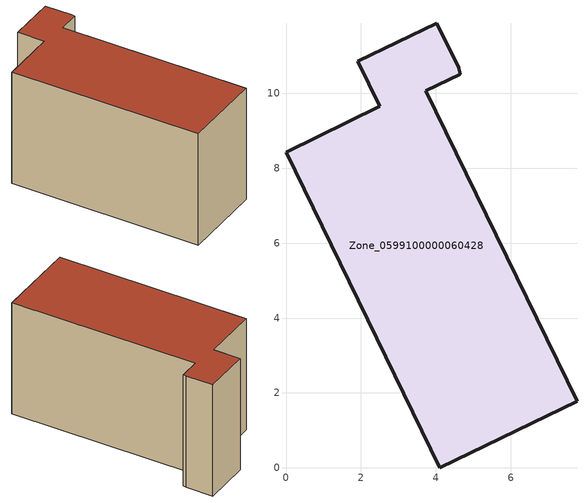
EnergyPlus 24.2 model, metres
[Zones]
Zone_0599100000060428
 floor ground (C_G): 1.91,10.86 4.02,11.87 4.61,10.68 4.66,10.51 3.73,10.06 7.77,1.78 4.11,0 0,8.43 2.5,9.65 z0
 wall outside (C_F): 2.5,9.65 0,8.43 4.11,0 7.77,1.78 3.73,10.06 4.66,10.51 4.61,10.68 4.02,11.87 1.91,10.86 2.5,9.65 z0:5.83
 roof outside (C_R): 4.02,11.87 1.91,10.86 2.5,9.65 0,8.43 4.11,0 7.77,1.78 3.73,10.06 4.66,10.51 4.61,10.68 z5.83
[BUILDING]
Pand.0599100000060428: North Axis=0; Terrain=City; Loads Convergence Tolerance Value=0.04; Temperature Convergence Tolerance Value=0.4; Solar Distribution=FullExterior; Maximum Number of Warmup Days=25; Minimum Number of Warmup Days=1
[Site:Location]
Rotterdam.The.Hague.AP_ZH_NLD Design_Conditions: Latitude=51.96; Longitude=4.45; Time Zone=1; Elevation=-4.5
[SITE:GROUNDTEMPERATURE:BUILDINGSURFACE]
18, 18, 18, 18, 18, 18, 18, 18, 18, 18, 18, 18
[MATERIAL] Thermal Absorptance=0.9; Solar Absorptance=0.7; Visible Absorptance=0.7
Name | Roughness | Thickness | Conductivity | Density | Specific Heat
G.TI.1946-1964 | MediumSmooth | 0.15 | 1 | 540 | 1210
F.TI.1946-1964 | Rough | 0.3 | 0.857143 | 1920 | 840
R.TI.1946-1964 | MediumRough | 0.2 | 0.277778 | 1500 | 1000
[CONSTRUCTION]
C_G: G.TI.1946-1964
C_F: F.TI.1946-1964
C_R: R.TI.1946-1964
[ZONE]
Zone_0599100000060428: Type=1; Multiplier=1; Ceiling Height=Autocalculate; Volume=Autocalculate; Floor Area=autocalculate; Part of Total Floor Area=Yes
[ZONEINFILTRATION:DESIGNFLOWRATE]
Infil_Zone_0599100000060428: Zone or ZoneList or Space or SpaceList=Zone_0599100000060428; Schedule=AlwaysOn; Design Flow Rate Calculation Method=Flow/Area; Flow Rate per Floor Area=0.003; Constant Term Coefficient=1; Temperature Term Coefficient=0; Velocity Term Coefficient=0; Velocity Squared Term Coefficient=0
[HVACTEMPLATE:ZONE:IDEALLOADSAIRSYSTEM]
Zone_0599100000060428: Maximum Heating Supply Air Temperature=50; Minimum Cooling Supply Air Temperature=13; Maximum Heating Supply Air Humidity Ratio=0.0156; Minimum Cooling Supply Air Humidity Ratio=0.0077; Heating Limit=NoLimit; Cooling Limit=NoLimit; Dehumidification Control Type=ConstantSensibleHeatRatio; Cooling Sensible Heat Ratio=0.7; Dehumidification Setpoint=60; Humidification Control Type=None; Humidification Setpoint=30; Outdoor Air Method=None; Outdoor Air Flow Rate per Person=0.00944; Outdoor Air Flow Rate per Zone Floor Area=0; Outdoor Air Flow Rate per Zone=0; Demand Controlled Ventilation Type=None; Outdoor Air Economizer Type=NoEconomizer; Heat Recovery Type=None; Sensible Heat Recovery Effectiveness=0.7; Latent Heat Recovery Effectiveness=0.65
[ZONECONTROL:THERMOSTAT]
ThermostatControl_Zone_0599100000060428: Zone or ZoneList=Zone_0599100000060428; Control Type Schedule=DualSetpointControlType; Control 1=Thermostat_Zone_0599100000060428; Temperature Difference Between Cutout And Setpoint=0
[THERMOSTATSETPOINT:DUALSETPOINT]
Thermostat_Zone_0599100000060428: Heating Setpoint Temperature Schedule=HeatingSetpoint_Zone_0599100000060428; Cooling Setpoint Temperature Schedule=CoolingSetpoint_Zone_0599100000060428
[SCHEDULE:COMPACT]
HeatingSetpoint_Zone_0599100000060428: Through: 12/31, For: AllDays, Until: 24:00, 21
CoolingSetpoint_Zone_0599100000060428: Through: 12/31, For: AllDays, Until: 24:00, 24
DualSetpointControlType: Through: 12/31, For: AllDays, Until: 24:00, 4
AlwaysOn: Through: 12/31, For: AllDays, Until: 24:00, 1
